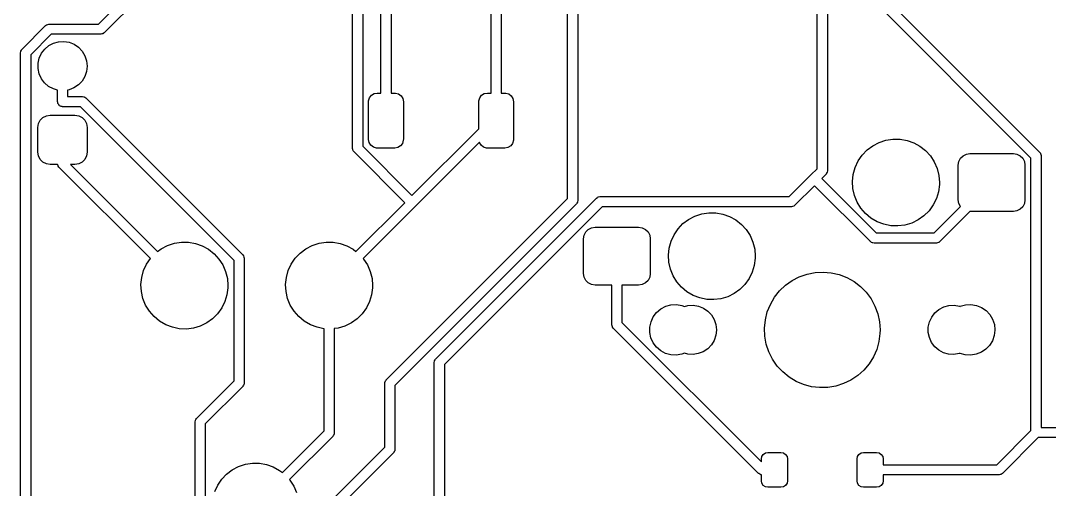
# Model space of a CAD drawing. Extents: x 50 to 376, y -141 to -43.
# Drawn here: x 226.59 to 262.08, y -119.04 to -102.88 of the extents above; entities that cross this region are included whole.
import ezdxf

# ---------------------------------------------------------------- set-up
doc = ezdxf.new("R2010")
doc.units = 0
doc.layers.add('BLACK', color=7, linetype='CONTINUOUS')

msp = doc.modelspace()

# ---------------------------------------------------------------- linework, layer by layer
at = {"layer": 'BLACK', "linetype": 'CONTINUOUS'}
for p, q in [((245.459, -109.009), (245.459, -76.8934)), ((245.809, -76.9659), (245.809, -109.082)), ((229.283, -103), (237.613, -94.6695)), ((237.912, -94.8657), (229.479, -103.299)), ((254.071, -107.982), (254.071, -98.0062)), ((254.421, -98.0787), (254.421, -108.054)), ((238.045, -107.281), (238.045, -98.4712)), ((238.395, -98.5437), (238.395, -107.209)), ((239.022, -105.375), (239.022, -100.975)), ((239.372, -100.975), (239.372, -105.375)), ((242.822, -105.375), (242.822, -100.975)), ((243.172, -100.975), (243.172, -105.375)), ((261.445, -107.614), (254.946, -101.115)), ((255.245, -100.919), (261.743, -107.417)), ((226.644, -103.861), (227.454, -103.051)), ((227.454, -103.051), (227.488, -103.024)), ((227.488, -103.024), (227.493, -103.023)), ((227.493, -103.023), (227.496, -103.02)), ((227.496, -103.02), (227.533, -103.011)), ((227.533, -103.011), (227.568, -103)), ((227.568, -103), (227.573, -103.001)), ((227.573, -103.001), (227.577, -103)), ((227.577, -103), (229.283, -103)), ((227.65, -103.35), (226.943, -104.057)), ((229.355, -103.35), (227.65, -103.35)), ((227.728, -103.654), (227.905, -103.606)), ((227.905, -103.606), (228.089, -103.596)), ((228.089, -103.596), (228.27, -103.626)), ((229.36, -103.349), (229.355, -103.35)), ((229.364, -103.35), (229.36, -103.349)), ((229.4, -103.339), (229.364, -103.35)), ((229.436, -103.33), (229.4, -103.339)), ((229.44, -103.327), (229.436, -103.33)), ((229.444, -103.326), (229.44, -103.327)), ((229.479, -103.299), (229.444, -103.326)), ((226.593, -103.984), (226.598, -103.941)), ((226.598, -103.941), (226.601, -103.937)), ((226.601, -103.932), (226.62, -103.9)), ((226.601, -103.937), (226.601, -103.932)), ((226.62, -103.9), (226.638, -103.867)), ((226.638, -103.867), (226.642, -103.865)), ((226.642, -103.865), (226.644, -103.861)), ((227.314, -104.004), (227.426, -103.859)), ((227.426, -103.859), (227.566, -103.74)), ((227.566, -103.74), (227.728, -103.654)), ((228.27, -103.626), (228.44, -103.694)), ((228.44, -103.694), (228.592, -103.797)), ((228.592, -103.797), (228.718, -103.931)), ((228.718, -103.931), (228.813, -104.088)), ((226.593, -122.684), (226.593, -103.984)), ((226.943, -104.057), (226.943, -122.612)), ((227.196, -104.35), (227.237, -104.171)), ((227.237, -104.171), (227.314, -104.004)), ((228.813, -104.088), (228.871, -104.262)), ((228.871, -104.262), (228.891, -104.445)), ((227.196, -104.534), (227.196, -104.35)), ((227.235, -104.713), (227.196, -104.534)), ((228.87, -104.633), (228.81, -104.807)), ((228.891, -104.451), (228.87, -104.633)), ((228.891, -104.445), (228.891, -104.451)), ((227.311, -104.88), (227.235, -104.713)), ((227.422, -105.027), (227.311, -104.88)), ((227.561, -105.146), (227.422, -105.027)), ((228.715, -104.963), (228.588, -105.096)), ((228.81, -104.807), (228.715, -104.963)), ((227.723, -105.233), (227.561, -105.146)), ((227.866, -105.273), (227.723, -105.233)), ((227.866, -105.67), (227.866, -105.273)), ((228.264, -105.265), (228.216, -105.273)), ((228.216, -105.273), (228.216, -105.495)), ((228.435, -105.198), (228.264, -105.265)), ((228.588, -105.096), (228.435, -105.198)), ((238.695, -105.453), (238.789, -105.395)), ((238.789, -105.395), (238.897, -105.375)), ((238.897, -105.375), (239.022, -105.375)), ((239.372, -105.375), (239.497, -105.375)), ((239.497, -105.375), (239.526, -105.376)), ((239.526, -105.376), (239.632, -105.407)), ((242.495, -105.453), (242.589, -105.395)), ((242.589, -105.395), (242.697, -105.375)), ((242.697, -105.375), (242.822, -105.375)), ((243.172, -105.375), (243.297, -105.375)), ((243.297, -105.375), (243.326, -105.376)), ((243.326, -105.376), (243.432, -105.407)), ((227.874, -105.7), (227.866, -105.67)), ((227.877, -105.731), (227.874, -105.7)), ((227.883, -105.74), (227.877, -105.731)), ((227.886, -105.751), (227.883, -105.74)), ((227.907, -105.774), (227.886, -105.751)), ((228.216, -105.495), (228.728, -105.495)), ((228.728, -105.495), (228.772, -105.501)), ((228.772, -105.501), (228.776, -105.503)), ((228.776, -105.503), (228.781, -105.503)), ((228.781, -105.503), (228.813, -105.522)), ((228.813, -105.522), (228.845, -105.54)), ((228.845, -105.54), (228.848, -105.544)), ((228.848, -105.544), (228.852, -105.546)), ((228.852, -105.546), (234.255, -110.949)), ((238.597, -105.675), (238.598, -105.646)), ((238.597, -106.975), (238.597, -105.675)), ((238.598, -105.646), (238.629, -105.54)), ((238.629, -105.54), (238.695, -105.453)), ((239.632, -105.407), (239.719, -105.473)), ((239.719, -105.473), (239.777, -105.567)), ((239.777, -105.567), (239.797, -105.675)), ((239.797, -105.675), (239.797, -106.975)), ((242.397, -105.675), (242.398, -105.646)), ((242.397, -106.603), (242.397, -105.675)), ((242.398, -105.646), (242.429, -105.54)), ((242.429, -105.54), (242.495, -105.453)), ((243.432, -105.407), (243.519, -105.473)), ((243.519, -105.473), (243.577, -105.567)), ((243.577, -105.567), (243.597, -105.675)), ((243.597, -105.675), (243.597, -106.975)), ((227.924, -105.8), (227.907, -105.774)), ((227.934, -105.805), (227.924, -105.8)), ((227.941, -105.814), (227.934, -105.805)), ((227.97, -105.825), (227.941, -105.814)), ((227.998, -105.84), (227.97, -105.825)), ((228.014, -105.842), (227.998, -105.84)), ((228.019, -105.844), (228.014, -105.842)), ((228.025, -105.843), (228.019, -105.844)), ((228.041, -105.845), (228.025, -105.843)), ((228.656, -105.845), (228.041, -105.845)), ((233.956, -111.146), (228.656, -105.845)), ((227.191, -106.56), (227.212, -106.428)), ((227.212, -106.428), (227.272, -106.31)), ((227.272, -106.31), (227.366, -106.216)), ((227.366, -106.216), (227.485, -106.156)), ((227.485, -106.156), (227.616, -106.135)), ((227.616, -106.135), (228.466, -106.135)), ((228.466, -106.135), (228.598, -106.156)), ((228.598, -106.156), (228.716, -106.216)), ((228.716, -106.216), (228.81, -106.31)), ((228.81, -106.31), (228.87, -106.428)), ((228.87, -106.428), (228.891, -106.56)), ((227.191, -107.41), (227.191, -106.56)), ((228.891, -106.56), (228.891, -107.41)), ((240.093, -108.907), (242.397, -106.603)), ((242.416, -107.078), (238.412, -111.082)), ((238.617, -107.083), (238.597, -106.975)), ((238.675, -107.176), (238.617, -107.083)), ((239.765, -107.11), (239.698, -107.197)), ((239.795, -107.004), (239.765, -107.11)), ((239.797, -106.975), (239.795, -107.004)), ((242.417, -107.083), (242.416, -107.078)), ((242.475, -107.176), (242.417, -107.083)), ((243.565, -107.11), (243.498, -107.197)), ((243.595, -107.004), (243.565, -107.11)), ((243.597, -106.975), (243.595, -107.004)), ((255.987, -107.189), (256.205, -107.075)), ((256.205, -107.075), (256.439, -106.999)), ((256.439, -106.999), (256.682, -106.962)), ((256.682, -106.962), (256.927, -106.965)), ((256.927, -106.965), (257.169, -107.008)), ((257.169, -107.008), (257.401, -107.09)), ((257.401, -107.09), (257.616, -107.209)), ((227.212, -107.541), (227.191, -107.41)), ((228.891, -107.41), (228.87, -107.541)), ((238.046, -107.286), (238.045, -107.281)), ((238.046, -107.291), (238.046, -107.286)), ((238.056, -107.326), (238.046, -107.291)), ((238.065, -107.362), (238.056, -107.326)), ((238.068, -107.366), (238.065, -107.362)), ((238.07, -107.37), (238.068, -107.366)), ((238.097, -107.405), (238.07, -107.37)), ((239.846, -109.154), (238.097, -107.405)), ((238.395, -107.209), (240.093, -108.907)), ((238.762, -107.243), (238.675, -107.176)), ((238.868, -107.273), (238.762, -107.243)), ((238.897, -107.275), (238.868, -107.273)), ((239.497, -107.275), (238.897, -107.275)), ((239.605, -107.255), (239.497, -107.275)), ((239.698, -107.197), (239.605, -107.255)), ((242.562, -107.243), (242.475, -107.176)), ((242.668, -107.273), (242.562, -107.243)), ((242.697, -107.275), (242.668, -107.273)), ((243.297, -107.275), (242.697, -107.275)), ((243.405, -107.255), (243.297, -107.275)), ((243.498, -107.197), (243.405, -107.255)), ((255.482, -107.717), (255.62, -107.514)), ((255.62, -107.514), (255.79, -107.336)), ((255.79, -107.336), (255.987, -107.189)), ((257.616, -107.209), (257.809, -107.361)), ((257.809, -107.361), (257.975, -107.543)), ((259.103, -107.534), (259.215, -107.478)), ((259.215, -107.478), (259.338, -107.458)), ((259.338, -107.458), (260.838, -107.458)), ((260.838, -107.458), (260.962, -107.478)), ((260.962, -107.478), (261.073, -107.534)), ((261.743, -107.417), (261.77, -107.452)), ((261.77, -107.452), (261.772, -107.457)), ((261.772, -107.457), (261.775, -107.46)), ((261.775, -107.46), (261.784, -107.496)), ((261.784, -107.496), (261.794, -107.532)), ((227.272, -107.66), (227.212, -107.541)), ((227.366, -107.754), (227.272, -107.66)), ((227.485, -107.814), (227.366, -107.754)), ((227.616, -107.835), (227.485, -107.814)), ((227.872, -107.835), (227.616, -107.835)), ((227.877, -107.851), (227.872, -107.835)), ((227.886, -107.887), (227.877, -107.851)), ((228.466, -107.835), (228.317, -107.835)), ((228.317, -107.835), (231.32, -110.837)), ((228.598, -107.814), (228.466, -107.835)), ((228.716, -107.754), (228.598, -107.814)), ((228.81, -107.66), (228.716, -107.754)), ((228.87, -107.541), (228.81, -107.66)), ((255.378, -107.94), (255.482, -107.717)), ((257.975, -107.543), (258.108, -107.749)), ((258.108, -107.749), (258.206, -107.975)), ((258.938, -107.858), (258.958, -107.734)), ((258.938, -109.058), (258.938, -107.858)), ((258.958, -107.734), (259.015, -107.623)), ((259.015, -107.623), (259.103, -107.534)), ((261.073, -107.534), (261.162, -107.623)), ((261.162, -107.623), (261.219, -107.734)), ((261.219, -107.734), (261.238, -107.858)), ((261.238, -107.858), (261.238, -109.058)), ((261.445, -117.006), (261.445, -107.614)), ((261.794, -107.532), (261.794, -107.537)), ((261.794, -107.537), (261.795, -107.541)), ((261.795, -107.541), (261.795, -116.903)), ((227.889, -107.891), (227.886, -107.887)), ((227.891, -107.895), (227.889, -107.891)), ((227.917, -107.93), (227.891, -107.895)), ((231.07, -111.082), (227.917, -107.93)), ((253.107, -108.946), (253.856, -108.197)), ((253.856, -108.197), (254.071, -107.982)), ((254.37, -108.178), (254.227, -108.321)), ((254.372, -108.174), (254.37, -108.178)), ((254.376, -108.171), (254.372, -108.174)), ((254.394, -108.138), (254.376, -108.171)), ((254.413, -108.106), (254.394, -108.138)), ((254.416, -108.098), (254.413, -108.102)), ((254.413, -108.102), (254.413, -108.106)), ((254.421, -108.054), (254.416, -108.098)), ((255.287, -108.421), (255.313, -108.177)), ((255.313, -108.177), (255.378, -107.94)), ((258.206, -107.975), (258.266, -108.213)), ((258.266, -108.213), (258.286, -108.458)), ((253.98, -108.568), (253.303, -109.244)), ((255.909, -110.498), (253.98, -108.568)), ((254.227, -108.321), (256.105, -110.199)), ((255.301, -108.667), (255.287, -108.421)), ((258.284, -108.531), (258.252, -108.775)), ((258.286, -108.458), (258.284, -108.531)), ((246.532, -108.957), (246.568, -108.946)), ((246.568, -108.946), (246.573, -108.947)), ((246.573, -108.947), (246.577, -108.946)), ((246.577, -108.946), (253.107, -108.946)), ((255.355, -108.907), (255.301, -108.667)), ((255.447, -109.134), (255.355, -108.907)), ((258.252, -108.775), (258.181, -109.01)), ((238.162, -110.837), (239.846, -109.154)), ((239.208, -115.261), (245.459, -109.009)), ((245.758, -109.205), (239.507, -115.457)), ((240.914, -114.536), (246.453, -108.997)), ((246.65, -109.296), (241.213, -114.732)), ((245.761, -109.201), (245.758, -109.205)), ((245.764, -109.199), (245.761, -109.201)), ((245.782, -109.166), (245.764, -109.199)), ((245.801, -109.134), (245.782, -109.166)), ((245.802, -109.129), (245.801, -109.134)), ((245.804, -109.125), (245.802, -109.129)), ((245.809, -109.082), (245.804, -109.125)), ((246.453, -108.997), (246.488, -108.97)), ((246.488, -108.97), (246.493, -108.969)), ((246.493, -108.969), (246.496, -108.966)), ((246.496, -108.966), (246.532, -108.957)), ((253.18, -109.296), (246.65, -109.296)), ((253.184, -109.294), (253.18, -109.296)), ((253.189, -109.295), (253.184, -109.294)), ((253.224, -109.285), (253.189, -109.295)), ((253.261, -109.276), (253.224, -109.285)), ((253.264, -109.273), (253.261, -109.276)), ((253.269, -109.271), (253.264, -109.273)), ((253.303, -109.244), (253.269, -109.271)), ((255.576, -109.344), (255.447, -109.134)), ((258.072, -109.231), (257.929, -109.43)), ((258.181, -109.01), (258.072, -109.231)), ((258.1, -110.199), (259.012, -109.287)), ((258.958, -109.182), (258.938, -109.058)), ((259.012, -109.287), (258.958, -109.182)), ((261.162, -109.293), (261.073, -109.382)), ((261.219, -109.182), (261.162, -109.293)), ((261.238, -109.058), (261.219, -109.182)), ((249.637, -109.729), (249.855, -109.615)), ((249.855, -109.615), (250.089, -109.539)), ((250.089, -109.539), (250.332, -109.502)), ((250.332, -109.502), (250.577, -109.505)), ((250.577, -109.505), (250.819, -109.548)), ((250.819, -109.548), (251.051, -109.63)), ((251.051, -109.63), (251.266, -109.749)), ((255.737, -109.53), (255.576, -109.344)), ((255.926, -109.687), (255.737, -109.53)), ((257.754, -109.604), (257.554, -109.746)), ((257.929, -109.43), (257.754, -109.604)), ((259.336, -109.458), (258.296, -110.498)), ((259.338, -109.458), (259.336, -109.458)), ((260.838, -109.458), (259.338, -109.458)), ((260.962, -109.438), (260.838, -109.458)), ((261.073, -109.382), (260.962, -109.438)), ((246.288, -110.018), (246.411, -109.998)), ((246.411, -109.998), (247.911, -109.998)), ((247.911, -109.998), (248.035, -110.018)), ((249.27, -110.054), (249.44, -109.876)), ((249.44, -109.876), (249.637, -109.729)), ((251.266, -109.749), (251.459, -109.901)), ((251.459, -109.901), (251.625, -110.083)), ((256.138, -109.811), (255.926, -109.687)), ((256.368, -109.898), (256.138, -109.811)), ((256.609, -109.947), (256.368, -109.898)), ((256.854, -109.956), (256.609, -109.947)), ((257.098, -109.925), (256.854, -109.956)), ((257.334, -109.855), (257.098, -109.925)), ((257.554, -109.746), (257.334, -109.855)), ((246.011, -110.398), (246.031, -110.274)), ((246.031, -110.274), (246.088, -110.163)), ((246.088, -110.163), (246.176, -110.074)), ((246.176, -110.074), (246.288, -110.018)), ((248.035, -110.018), (248.146, -110.074)), ((248.146, -110.074), (248.235, -110.163)), ((248.235, -110.163), (248.292, -110.274)), ((248.292, -110.274), (248.311, -110.398)), ((249.028, -110.48), (249.132, -110.257)), ((249.132, -110.257), (249.27, -110.054)), ((251.625, -110.083), (251.758, -110.289)), ((251.758, -110.289), (251.856, -110.515)), ((256.105, -110.199), (258.1, -110.199)), ((231.447, -110.742), (231.665, -110.628)), ((231.665, -110.628), (231.898, -110.552)), ((231.898, -110.552), (232.141, -110.515)), ((232.141, -110.515), (232.387, -110.518)), ((232.387, -110.518), (232.629, -110.561)), ((232.629, -110.561), (232.861, -110.643)), ((232.861, -110.643), (233.076, -110.762)), ((236.437, -110.742), (236.655, -110.628)), ((236.655, -110.628), (236.888, -110.552)), ((236.888, -110.552), (237.131, -110.515)), ((237.131, -110.515), (237.377, -110.518)), ((237.377, -110.518), (237.619, -110.561)), ((237.619, -110.561), (237.851, -110.643)), ((237.851, -110.643), (238.066, -110.762)), ((246.011, -111.598), (246.011, -110.398)), ((248.311, -110.398), (248.311, -111.598)), ((248.937, -110.961), (248.963, -110.717)), ((248.963, -110.717), (249.028, -110.48)), ((251.856, -110.515), (251.916, -110.753)), ((255.913, -110.5), (255.909, -110.498)), ((255.916, -110.504), (255.913, -110.5)), ((255.949, -110.522), (255.916, -110.504)), ((255.98, -110.541), (255.949, -110.522)), ((255.985, -110.541), (255.98, -110.541)), ((255.989, -110.543), (255.985, -110.541)), ((256.033, -110.549), (255.989, -110.543)), ((258.172, -110.549), (256.033, -110.549)), ((258.177, -110.548), (258.172, -110.549)), ((258.181, -110.549), (258.177, -110.548)), ((258.217, -110.538), (258.181, -110.549)), ((258.253, -110.529), (258.217, -110.538)), ((258.257, -110.526), (258.253, -110.529)), ((258.261, -110.525), (258.257, -110.526)), ((258.296, -110.498), (258.261, -110.525)), ((231.32, -110.837), (231.447, -110.742)), ((233.076, -110.762), (233.269, -110.914)), ((233.269, -110.914), (233.434, -111.096)), ((234.255, -110.949), (234.282, -110.984)), ((234.282, -110.984), (234.283, -110.989)), ((234.283, -110.989), (234.286, -110.992)), ((234.286, -110.992), (234.295, -111.028)), ((234.295, -111.028), (234.306, -111.064)), ((234.306, -111.064), (234.305, -111.069)), ((234.305, -111.069), (234.306, -111.073)), ((234.306, -111.073), (234.306, -115.366)), ((235.932, -111.27), (236.07, -111.067)), ((236.07, -111.067), (236.24, -110.889)), ((236.24, -110.889), (236.437, -110.742)), ((238.066, -110.762), (238.162, -110.837)), ((248.951, -111.207), (248.937, -110.961)), ((251.934, -111.071), (251.902, -111.315)), ((251.916, -110.753), (251.936, -110.998)), ((251.936, -110.998), (251.934, -111.071)), ((230.838, -111.493), (230.942, -111.27)), ((230.942, -111.27), (231.07, -111.082)), ((233.434, -111.096), (233.568, -111.302)), ((233.568, -111.302), (233.666, -111.528)), ((233.956, -115.293), (233.956, -111.146)), ((235.828, -111.493), (235.932, -111.27)), ((238.412, -111.082), (238.424, -111.096)), ((238.424, -111.096), (238.558, -111.302)), ((238.558, -111.302), (238.656, -111.528)), ((249.005, -111.447), (248.951, -111.207)), ((251.902, -111.315), (251.831, -111.55)), ((230.746, -111.974), (230.773, -111.73)), ((230.773, -111.73), (230.838, -111.493)), ((233.666, -111.528), (233.726, -111.766)), ((233.726, -111.766), (233.746, -112.011)), ((235.736, -111.974), (235.763, -111.73)), ((235.763, -111.73), (235.828, -111.493)), ((238.656, -111.528), (238.716, -111.766)), ((238.716, -111.766), (238.736, -112.011)), ((246.031, -111.722), (246.011, -111.598)), ((246.088, -111.833), (246.031, -111.722)), ((248.292, -111.722), (248.235, -111.833)), ((248.311, -111.598), (248.292, -111.722)), ((249.097, -111.674), (249.005, -111.447)), ((249.226, -111.884), (249.097, -111.674)), ((251.722, -111.771), (251.579, -111.97)), ((251.831, -111.55), (251.722, -111.771)), ((253.204, -111.838), (253.454, -111.708)), ((253.454, -111.708), (253.72, -111.615)), ((253.72, -111.615), (253.996, -111.56)), ((253.996, -111.56), (254.278, -111.544)), ((254.278, -111.544), (254.558, -111.569)), ((254.558, -111.569), (254.832, -111.632)), ((254.832, -111.632), (255.095, -111.734)), ((255.095, -111.734), (255.341, -111.871)), ((230.761, -112.22), (230.746, -111.974)), ((233.744, -112.084), (233.712, -112.328)), ((233.746, -112.011), (233.744, -112.084)), ((235.751, -112.22), (235.736, -111.974)), ((238.734, -112.084), (238.702, -112.328)), ((238.736, -112.011), (238.734, -112.084)), ((246.176, -111.922), (246.088, -111.833)), ((246.288, -111.978), (246.176, -111.922)), ((246.411, -111.998), (246.288, -111.978)), ((246.986, -111.998), (246.411, -111.998)), ((246.986, -113.352), (246.986, -111.998)), ((247.911, -111.998), (247.336, -111.998)), ((247.336, -111.998), (247.336, -113.279)), ((248.035, -111.978), (247.911, -111.998)), ((248.146, -111.922), (248.035, -111.978)), ((248.235, -111.833), (248.146, -111.922)), ((249.387, -112.07), (249.226, -111.884)), ((249.576, -112.227), (249.387, -112.07)), ((251.579, -111.97), (251.404, -112.144)), ((252.771, -112.196), (252.975, -112.002)), ((252.975, -112.002), (253.204, -111.838)), ((255.341, -111.871), (255.565, -112.042)), ((255.565, -112.042), (255.762, -112.243)), ((230.815, -112.46), (230.761, -112.22)), ((230.907, -112.687), (230.815, -112.46)), ((233.712, -112.328), (233.641, -112.563)), ((235.805, -112.46), (235.751, -112.22)), ((235.897, -112.687), (235.805, -112.46)), ((238.702, -112.328), (238.631, -112.563)), ((249.788, -112.351), (249.576, -112.227)), ((250.018, -112.438), (249.788, -112.351)), ((250.259, -112.487), (250.018, -112.438)), ((250.504, -112.496), (250.259, -112.487)), ((250.748, -112.465), (250.504, -112.496)), ((250.984, -112.395), (250.748, -112.465)), ((251.204, -112.286), (250.984, -112.395)), ((251.404, -112.144), (251.204, -112.286)), ((252.456, -112.661), (252.597, -112.417)), ((252.597, -112.417), (252.771, -112.196)), ((255.762, -112.243), (255.93, -112.47)), ((255.93, -112.47), (256.063, -112.717)), ((231.036, -112.897), (230.907, -112.687)), ((233.532, -112.784), (233.388, -112.983)), ((233.641, -112.563), (233.532, -112.784)), ((236.026, -112.897), (235.897, -112.687)), ((238.522, -112.784), (238.378, -112.983)), ((238.631, -112.563), (238.522, -112.784)), ((248.533, -112.935), (248.677, -112.813)), ((248.677, -112.813), (248.844, -112.724)), ((248.844, -112.724), (249.026, -112.674)), ((249.026, -112.674), (249.215, -112.664)), ((249.215, -112.664), (249.402, -112.695)), ((249.402, -112.695), (249.492, -112.731)), ((249.492, -112.731), (249.61, -112.699)), ((249.61, -112.699), (249.794, -112.689)), ((249.794, -112.689), (249.975, -112.719)), ((249.975, -112.719), (250.145, -112.787)), ((250.145, -112.787), (250.297, -112.891)), ((252.35, -112.922), (252.456, -112.661)), ((256.063, -112.717), (256.161, -112.982)), ((258.131, -112.952), (258.271, -112.833)), ((258.271, -112.833), (258.433, -112.748)), ((258.433, -112.748), (258.61, -112.699)), ((258.61, -112.699), (258.794, -112.689)), ((258.794, -112.689), (258.975, -112.719)), ((258.975, -112.719), (258.997, -112.728)), ((258.997, -112.728), (259.004, -112.724)), ((259.004, -112.724), (259.186, -112.674)), ((259.186, -112.674), (259.375, -112.664)), ((259.375, -112.664), (259.562, -112.695)), ((259.562, -112.695), (259.737, -112.765)), ((259.737, -112.765), (259.893, -112.872)), ((231.197, -113.083), (231.036, -112.897)), ((231.386, -113.24), (231.197, -113.083)), ((233.214, -113.157), (233.014, -113.299)), ((233.388, -112.983), (233.214, -113.157)), ((236.187, -113.083), (236.026, -112.897)), ((236.376, -113.24), (236.187, -113.083)), ((238.204, -113.157), (238.004, -113.299)), ((238.378, -112.983), (238.204, -113.157)), ((248.338, -113.256), (248.418, -113.085)), ((248.418, -113.085), (248.533, -112.935)), ((250.297, -112.891), (250.423, -113.024)), ((250.423, -113.024), (250.518, -113.181)), ((250.518, -113.181), (250.576, -113.355)), ((252.253, -113.475), (252.282, -113.195)), ((252.282, -113.195), (252.35, -112.922)), ((256.161, -112.982), (256.22, -113.257)), ((257.942, -113.264), (258.019, -113.098)), ((258.019, -113.098), (258.131, -112.952)), ((259.893, -112.872), (260.023, -113.009)), ((260.023, -113.009), (260.121, -113.171)), ((260.121, -113.171), (260.181, -113.35)), ((231.598, -113.364), (231.386, -113.24)), ((231.828, -113.451), (231.598, -113.364)), ((232.068, -113.5), (231.828, -113.451)), ((232.314, -113.509), (232.068, -113.5)), ((232.558, -113.478), (232.314, -113.509)), ((232.793, -113.408), (232.558, -113.478)), ((233.014, -113.299), (232.793, -113.408)), ((236.588, -113.364), (236.376, -113.24)), ((236.818, -113.451), (236.588, -113.364)), ((237.058, -113.5), (236.818, -113.451)), ((237.061, -113.501), (237.058, -113.5)), ((237.061, -117.019), (237.061, -113.501)), ((237.548, -113.478), (237.411, -113.496)), ((237.411, -113.496), (237.411, -117.091)), ((237.783, -113.408), (237.548, -113.478)), ((238.004, -113.299), (237.783, -113.408)), ((246.987, -113.356), (246.986, -113.352)), ((246.986, -113.361), (246.987, -113.356)), ((246.997, -113.397), (246.986, -113.361)), ((247.006, -113.433), (246.997, -113.397)), ((247.009, -113.436), (247.006, -113.433)), ((247.011, -113.441), (247.009, -113.436)), ((247.037, -113.476), (247.011, -113.441)), ((252.05, -118.488), (247.037, -113.476)), ((247.336, -113.279), (252.146, -118.089)), ((248.296, -113.629), (248.297, -113.44)), ((248.297, -113.44), (248.338, -113.256)), ((250.596, -113.544), (250.575, -113.726)), ((250.576, -113.355), (250.596, -113.538)), ((250.596, -113.538), (250.596, -113.544)), ((252.264, -113.757), (252.253, -113.475)), ((256.22, -113.257), (256.24, -113.538)), ((256.24, -113.538), (256.236, -113.663)), ((257.901, -113.443), (257.942, -113.264)), ((257.901, -113.627), (257.901, -113.443)), ((260.201, -113.544), (260.179, -113.732)), ((260.181, -113.35), (260.201, -113.538)), ((260.201, -113.538), (260.201, -113.544)), ((248.336, -113.814), (248.296, -113.629)), ((248.415, -113.986), (248.336, -113.814)), ((250.515, -113.9), (250.42, -114.057)), ((250.575, -113.726), (250.515, -113.9)), ((252.315, -114.034), (252.264, -113.757)), ((256.236, -113.663), (256.199, -113.942)), ((257.94, -113.806), (257.901, -113.627)), ((258.016, -113.973), (257.94, -113.806)), ((260.118, -113.911), (260.019, -114.072)), ((260.179, -113.732), (260.118, -113.911)), ((248.528, -114.137), (248.415, -113.986)), ((248.672, -114.26), (248.528, -114.137)), ((248.838, -114.349), (248.672, -114.26)), ((250.293, -114.189), (250.14, -114.291)), ((250.42, -114.057), (250.293, -114.189)), ((252.404, -114.301), (252.315, -114.034)), ((256.122, -114.213), (256.008, -114.471)), ((256.199, -113.942), (256.122, -114.213)), ((258.127, -114.12), (258.016, -113.973)), ((258.266, -114.239), (258.127, -114.12)), ((258.428, -114.326), (258.266, -114.239)), ((259.889, -114.208), (259.732, -114.313)), ((260.019, -114.072), (259.889, -114.208)), ((240.863, -114.66), (240.869, -114.616)), ((240.869, -114.616), (240.871, -114.612)), ((240.871, -114.607), (240.891, -114.575)), ((240.871, -114.612), (240.871, -114.607)), ((240.891, -114.575), (240.908, -114.543)), ((240.908, -114.543), (240.912, -114.54)), ((240.912, -114.54), (240.914, -114.536)), ((249.02, -114.401), (248.838, -114.349)), ((249.209, -114.412), (249.02, -114.401)), ((249.396, -114.382), (249.209, -114.412)), ((249.493, -114.344), (249.396, -114.382)), ((249.604, -114.376), (249.493, -114.344)), ((249.788, -114.387), (249.604, -114.376)), ((249.969, -114.358), (249.788, -114.387)), ((250.14, -114.291), (249.969, -114.358)), ((252.53, -114.553), (252.404, -114.301)), ((252.69, -114.785), (252.53, -114.553)), ((256.008, -114.471), (255.859, -114.71)), ((258.604, -114.376), (258.428, -114.326)), ((258.788, -114.387), (258.604, -114.376)), ((258.969, -114.358), (258.788, -114.387)), ((258.996, -114.348), (258.969, -114.358)), ((258.998, -114.349), (258.996, -114.348)), ((259.18, -114.401), (258.998, -114.349)), ((259.369, -114.412), (259.18, -114.401)), ((259.556, -114.382), (259.369, -114.412)), ((259.732, -114.313), (259.556, -114.382)), ((240.863, -128.794), (240.863, -114.66)), ((241.213, -114.732), (241.213, -128.794)), ((252.881, -114.991), (252.69, -114.785)), ((255.678, -114.926), (255.468, -115.113)), ((255.859, -114.71), (255.678, -114.926)), ((232.667, -116.583), (233.956, -115.293)), ((239.165, -115.332), (239.184, -115.3)), ((239.165, -115.337), (239.165, -115.332)), ((239.184, -115.3), (239.202, -115.267)), ((239.202, -115.267), (239.206, -115.265)), ((239.206, -115.265), (239.208, -115.261)), ((253.1, -115.169), (252.881, -114.991)), ((253.341, -115.315), (253.1, -115.169)), ((253.6, -115.424), (253.341, -115.315)), ((255.234, -115.27), (254.98, -115.392)), ((255.468, -115.113), (255.234, -115.27)), ((234.255, -115.49), (232.965, -116.779)), ((234.258, -115.486), (234.255, -115.49)), ((234.261, -115.483), (234.258, -115.486)), ((234.279, -115.45), (234.261, -115.483)), ((234.298, -115.418), (234.279, -115.45)), ((234.299, -115.413), (234.298, -115.418)), ((234.301, -115.409), (234.299, -115.413)), ((234.306, -115.366), (234.301, -115.409)), ((239.157, -115.384), (239.162, -115.341)), ((239.157, -117.578), (239.157, -115.384)), ((239.162, -115.341), (239.165, -115.337)), ((239.507, -115.457), (239.507, -117.651)), ((253.873, -115.497), (253.6, -115.424)), ((254.152, -115.53), (253.873, -115.497)), ((254.434, -115.523), (254.152, -115.53)), ((254.712, -115.477), (254.434, -115.523)), ((254.98, -115.392), (254.712, -115.477)), ((232.615, -116.707), (232.621, -116.663)), ((232.615, -120.447), (232.615, -116.707)), ((232.621, -116.663), (232.623, -116.659)), ((232.623, -116.654), (232.643, -116.623)), ((232.623, -116.659), (232.623, -116.654)), ((232.643, -116.623), (232.66, -116.59)), ((232.66, -116.59), (232.664, -116.587)), ((232.664, -116.587), (232.667, -116.583)), ((232.965, -116.779), (232.965, -120.374)), ((235.622, -118.457), (237.061, -117.019)), ((237.411, -117.091), (237.406, -117.135)), ((260.261, -118.189), (261.445, -117.006)), ((261.795, -116.903), (273.874, -116.903)), ((237.36, -117.215), (235.872, -118.702)), ((237.362, -117.211), (237.36, -117.215)), ((237.366, -117.208), (237.362, -117.211)), ((237.384, -117.175), (237.366, -117.208)), ((237.403, -117.143), (237.384, -117.175)), ((237.406, -117.135), (237.403, -117.139)), ((237.403, -117.139), (237.403, -117.143)), ((261.692, -117.253), (260.458, -118.488)), ((273.946, -117.253), (261.692, -117.253)), ((235.394, -121.341), (239.157, -117.578)), ((239.456, -117.775), (235.59, -121.64)), ((239.458, -117.771), (239.456, -117.775)), ((239.462, -117.768), (239.458, -117.771)), ((239.479, -117.735), (239.462, -117.768)), ((239.499, -117.703), (239.479, -117.735)), ((239.501, -117.694), (239.499, -117.698)), ((239.499, -117.698), (239.499, -117.703)), ((239.507, -117.651), (239.501, -117.694)), ((252.212, -117.83), (252.285, -117.781)), ((252.285, -117.781), (252.371, -117.764)), ((252.371, -117.764), (252.821, -117.764)), ((252.821, -117.764), (252.907, -117.781)), ((252.907, -117.781), (252.98, -117.83)), ((255.512, -117.83), (255.585, -117.781)), ((255.585, -117.781), (255.671, -117.764)), ((255.671, -117.764), (256.121, -117.764)), ((256.121, -117.764), (256.207, -117.781)), ((256.207, -117.781), (256.28, -117.83)), ((234.115, -118.248), (234.348, -118.172)), ((234.348, -118.172), (234.591, -118.135)), ((234.591, -118.135), (234.837, -118.138)), ((234.837, -118.138), (235.079, -118.181)), ((252.146, -117.989), (252.163, -117.903)), ((252.146, -118.089), (252.146, -117.989)), ((252.163, -117.903), (252.212, -117.83)), ((252.98, -117.83), (253.029, -117.903)), ((253.029, -117.903), (253.046, -117.989)), ((253.046, -117.989), (253.046, -118.739)), ((255.446, -117.989), (255.463, -117.903)), ((255.446, -118.739), (255.446, -117.989)), ((255.463, -117.903), (255.512, -117.83)), ((256.28, -117.83), (256.329, -117.903)), ((256.329, -117.903), (256.346, -117.989)), ((256.346, -117.989), (256.346, -118.189)), ((233.53, -118.687), (233.7, -118.509)), ((233.7, -118.509), (233.897, -118.362)), ((233.897, -118.362), (234.115, -118.248)), ((235.079, -118.181), (235.311, -118.263)), ((235.311, -118.263), (235.526, -118.382)), ((235.526, -118.382), (235.622, -118.457)), ((252.054, -118.49), (252.05, -118.488)), ((252.056, -118.494), (252.054, -118.49)), ((252.089, -118.512), (252.056, -118.494)), ((252.121, -118.531), (252.089, -118.512)), ((256.346, -118.189), (260.261, -118.189)), ((260.379, -118.528), (260.343, -118.539)), ((260.415, -118.519), (260.379, -118.528)), ((260.418, -118.516), (260.415, -118.519)), ((260.423, -118.515), (260.418, -118.516)), ((260.458, -118.488), (260.423, -118.515)), ((233.392, -118.89), (233.53, -118.687)), ((235.872, -118.702), (235.884, -118.716)), ((235.884, -118.716), (236.018, -118.922)), ((252.126, -118.531), (252.121, -118.531)), ((252.13, -118.534), (252.126, -118.531)), ((252.146, -118.536), (252.13, -118.534)), ((252.146, -118.739), (252.146, -118.536)), ((252.163, -118.825), (252.146, -118.739)), ((252.212, -118.898), (252.163, -118.825)), ((253.029, -118.825), (252.98, -118.898)), ((253.046, -118.739), (253.029, -118.825)), ((255.463, -118.825), (255.446, -118.739)), ((255.512, -118.898), (255.463, -118.825)), ((256.329, -118.825), (256.28, -118.898)), ((256.346, -118.739), (256.329, -118.825)), ((260.334, -118.539), (256.346, -118.539)), ((256.346, -118.539), (256.346, -118.739)), ((260.338, -118.538), (260.334, -118.539)), ((260.343, -118.539), (260.338, -118.538)), ((233.288, -119.113), (233.392, -118.89)), ((236.018, -118.922), (236.116, -119.148)), ((252.285, -118.947), (252.212, -118.898)), ((252.371, -118.964), (252.285, -118.947)), ((252.821, -118.964), (252.371, -118.964)), ((252.907, -118.947), (252.821, -118.964)), ((252.98, -118.898), (252.907, -118.947)), ((255.585, -118.947), (255.512, -118.898)), ((255.671, -118.964), (255.585, -118.947)), ((256.121, -118.964), (255.671, -118.964)), ((256.207, -118.947), (256.121, -118.964)), ((256.28, -118.898), (256.207, -118.947))]:
    msp.add_line(p, q, dxfattribs=at)

doc.saveas('drawing.dxf')
